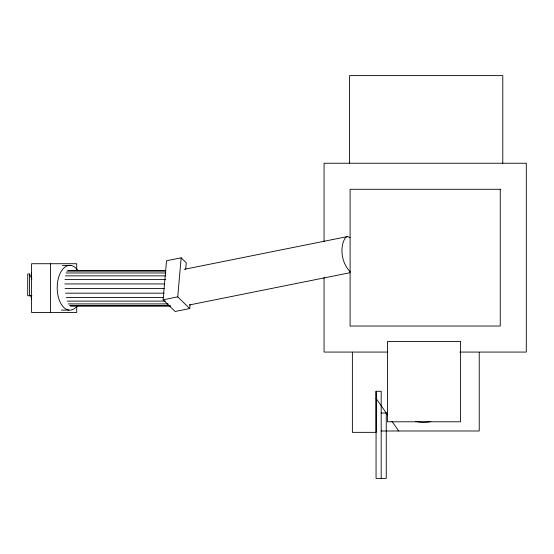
<?xml version="1.0" encoding="UTF-8"?>
<svg xmlns="http://www.w3.org/2000/svg" width="554" height="554" viewBox="0 0 554 554"><rect width="100%" height="100%" fill="white"/><g stroke="black" fill="none" stroke-linecap="round" stroke-linejoin="round"><path stroke-width="0.83" d="M190.119 304.347L189.745 308.55L175.112 311.487L163.098 299.804L166.525 260.761L181.158 257.818L186.262 262.783L185.715 269.05M189.745 308.55L177.73 296.868L181.158 257.818M350.1 237.631L347.497 236.565L345.661 237.244C338.979 247.306 341.776 263.379 350.183 271.737M184.184 269.355L347.497 236.565M163.098 299.804L177.73 296.868M189.343 304.97L350.1 272.693M62.484 265.428L70.773 265.428M67.851 270.449L165.847 270.449M66.819 271.128L165.722 271.128M65.961 272.97L165.875 272.97M31.89 279.022L29.494 273.988L27.7 273.988L27.7 295.746L31.938 295.746M65.337 275.864L165.549 275.864M64.922 279.597L165.743 279.597M64.818 283.932L164.711 283.932M65.026 288.565L164.192 288.565M65.545 293.177L164.157 293.177M66.251 297.456L163.762 297.456M67.179 301.113L165.431 301.113M68.253 303.897L168.201 303.897M69.389 305.621L170.216 305.621M70.517 306.161L170.487 306.161M61.452 310.101L68.904 310.101M387.294 352.074L324.062 352.074L324.062 277.54M459.751 352.074L526.3 352.074L526.3 163.243L324.062 163.243L324.062 241.71M386.256 412.862L386.256 478.386L376.055 478.386L376.055 391.269L381.187 391.269L381.187 478.386M381.187 413.042L386.256 413.042M381.187 430.991L479.238 430.991L479.238 352.302M376.055 391.269L376.111 398.444L387.689 415.112M392.003 421.331L398.721 430.991M30.74 295.746L31.758 298.987M31.439 272.499L31.626 277.554M502.79 163.243L502.79 75.614L349.581 75.614L349.581 163.243M376.111 398.444L376.111 432.349L352.379 432.349L352.379 352.199M76.715 269.708L76.715 263.725L31.571 263.725L31.571 312.456L76.715 312.456L76.715 306.466M50.518 263.725L50.518 312.456M29.494 273.988L29.494 295.746M430.825 421.58A35.996 35.996 0 0 1 415.535 421.4M77.041 306.161A22.395 12.631 -90 0 1 60.178 302.193A22.395 12.631 -90 0 1 60.836 272.049A22.395 12.631 -90 0 1 77.823 270.414M500.262 189.281L350.1 189.281L350.1 326.036L500.262 326.036L500.262 189.281M460.499 341.534L387.447 341.534L387.447 421.788L460.499 421.788L460.499 341.534"/></g></svg>
